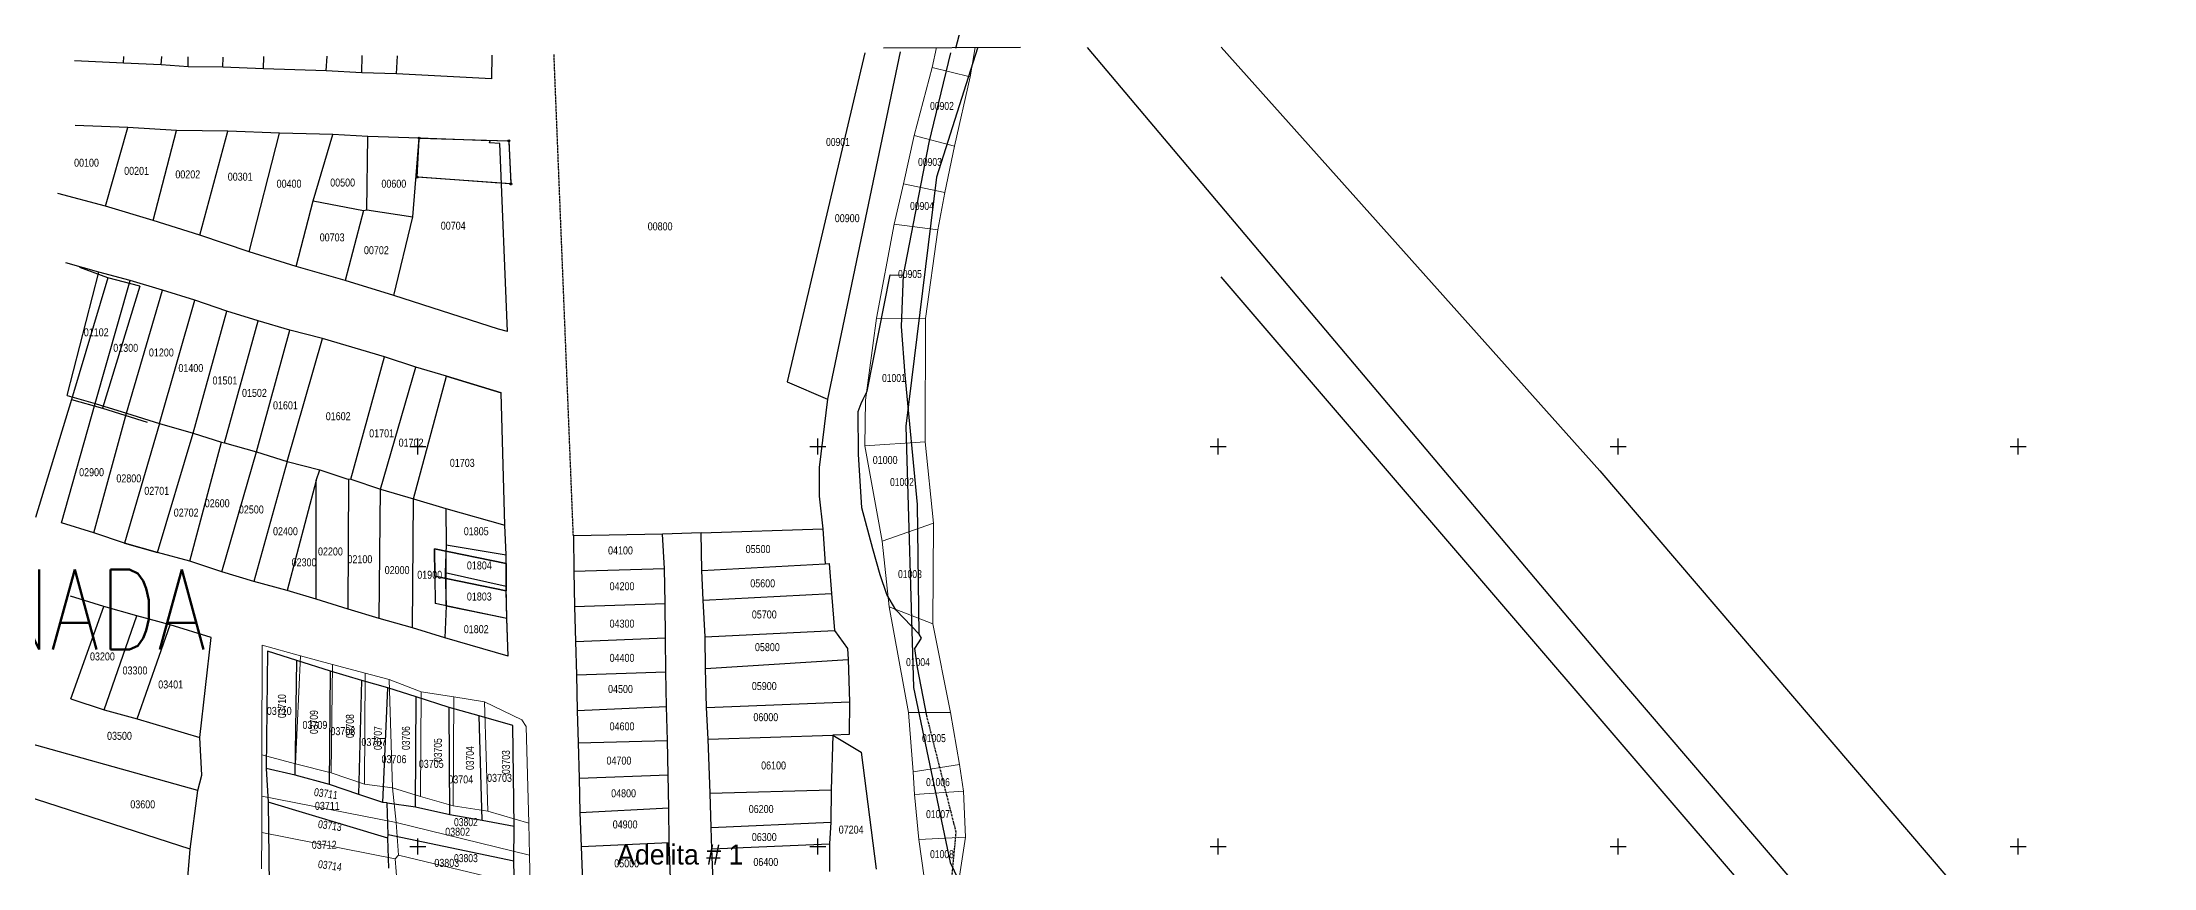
# Model space of a CAD drawing. Header units: metres. Extents: x 615331 to 657292, y 1301217 to 1321009.
# Drawn here: x 629427 to 629954, y 1319689 to 1319896 of the extents above; entities that cross this region are included whole.
import ezdxf
from ezdxf.enums import TextEntityAlignment as Align

# ---------------------------------------------------------------- set-up
doc = ezdxf.new("R2010")
doc.units = ezdxf.units.M
doc.linetypes.add('HIDDEN', pattern=[0.375, 0.25, -0.125])
for name, color, linetype in [('2', 1, 'Continuous'), ('20', 7, 'Continuous'), ('42', 7, 'Continuous'), ('44', 7, 'Continuous'), ('5', 7, 'Continuous'), ('7', 7, 'Continuous'), ('CVL_CUADCON_LIN', 8, 'Continuous')]:
    doc.layers.add(name, color=color, linetype=linetype)
for name, color, linetype, lineweight in [('Nivel 1', 7, 'Continuous', 0), ('Nivel 16', 7, 'Continuous', 0), ('Nivel 30', 7, 'Continuous', 0)]:
    doc.layers.add(name, color=color, linetype=linetype, lineweight=lineweight)
doc.styles.add('ROMANS', font='ROMANS', dxfattribs={"height": 0.2})
doc.styles.get("Standard").update_dxf_attribs({"font": 'arial.ttf'})
doc.styles.add('Style-ENGINEERING', font='ENGINEERING.shx')
doc.styles.add('Style-INTL_ISO', font='INTL_ISO.shx')

# ---------------------------------------------------------------- blocks, each defined once
blk = doc.blocks.new('COORD')
at = {"layer": '42', "color": 2, "linetype": 'Continuous'}
for p, q in [((-2, 0), (2, 0)), ((0, -2), (0, 2))]:
    blk.add_line(p, q, dxfattribs=at)

msp = doc.modelspace()

# ---------------------------------------------------------------- linework, layer by layer
at = {"color": 5, "linetype": 'Continuous', "flags": 128}
msp.add_lwpolyline([(629543.25163, 1319870.98218), (629543.71523, 1319860.18788), (629520.28713, 1319861.89218), (629520.81123, 1319871.63808)], close=True, dxfattribs=at)
for points in [[(629520.30056, 1319862.14182), (629520.79781, 1319871.38844)], [(629520.66366, 1319868.89402), (629520.79781, 1319871.38844)], [(629521.06113, 1319871.63077), (629543.00174, 1319870.98948)], [(629521.06113, 1319871.63077), (629543.00174, 1319870.98948)], [(629543.26236, 1319870.73241), (629543.70451, 1319860.43765)], [(629543.26236, 1319870.73241), (629543.70451, 1319860.43765)], [(629520.30056, 1319862.14182), (629520.63681, 1319868.39474)], [(629543.46589, 1319860.20602), (629520.53647, 1319861.87404)], [(629540.97249, 1319860.38742), (629520.53647, 1319861.87404)], [(629543.46589, 1319860.20602), (629541.47117, 1319860.35114)]]:
    msp.add_lwpolyline(points)
for centre in [(629520.81123, 1319871.63808), (629520.81123, 1319871.63808), (629543.25163, 1319870.98218), (629543.25163, 1319870.98218), (629520.28713, 1319861.89218), (629520.28713, 1319861.89218), (629543.71523, 1319860.18788), (629543.71523, 1319860.18788)]:
    msp.add_circle(centre, 0.25)
at = {"layer": '2', "color": 1, "linetype": 'Continuous'}
for p, q in [((629654.97923, 1319894.15308), (629663.13923, 1319925.61508)), ((629446.93623, 1319890.40708), (629434.68423, 1319890.92908)), ((629446.93623, 1319890.40708), (629446.95323, 1319892.03208)), ((629456.31623, 1319889.99708), (629446.93623, 1319890.40708)), ((629456.31623, 1319889.99708), (629456.45823, 1319892.05408)), ((629463.05423, 1319889.49808), (629456.31623, 1319889.99708)), ((629463.05423, 1319889.49808), (629463.06623, 1319891.93508)), ((629471.72123, 1319889.36408), (629471.78423, 1319891.90308)), ((629481.91423, 1319888.95808), (629482.02523, 1319892.05608)), ((629497.57223, 1319888.45308), (629497.83223, 1319892.13508)), ((629506.52023, 1319887.93908), (629506.59923, 1319892.33108)), ((629515.16223, 1319887.75408), (629515.44423, 1319892.19808)), ((629641.08723, 1319893.18508), (629622.90723, 1319806.37908)), ((629471.72123, 1319889.36408), (629463.05423, 1319889.49808)), ((629481.91423, 1319888.95808), (629471.72123, 1319889.36408)), ((629497.57223, 1319888.45308), (629481.91423, 1319888.95808)), ((629506.52023, 1319887.93908), (629497.57223, 1319888.45308)), ((629515.16223, 1319887.75408), (629506.52023, 1319887.93908)), ((629447.96023, 1319874.31808), (629434.81823, 1319874.81008)), ((629442.41923, 1319854.66708), (629447.96023, 1319874.31808)), ((629460.13723, 1319873.54108), (629447.96023, 1319874.31808)), ((629454.33223, 1319851.09708), (629460.13723, 1319873.54108)), ((629473.02323, 1319873.37808), (629460.13723, 1319873.54108)), ((629465.96523, 1319847.42408), (629473.02323, 1319873.37808)), ((629485.91123, 1319872.85908), (629473.02323, 1319873.37808)), ((629478.36323, 1319843.22208), (629485.91123, 1319872.85908)), ((629499.28023, 1319872.54508), (629485.91123, 1319872.85908)), ((629494.35923, 1319855.99508), (629499.28023, 1319872.54508)), ((629508.02523, 1319872.05608), (629499.28023, 1319872.54508)), ((629507.71323, 1319853.72608), (629508.02523, 1319872.05608)), ((629520.81123, 1319871.63808), (629508.02523, 1319872.05608)), ((629519.23523, 1319851.95708), (629520.81123, 1319871.63808)), ((629442.41923, 1319854.66708), (629430.50923, 1319857.83108)), ((629454.33223, 1319851.09708), (629442.41923, 1319854.66708)), ((629490.07323, 1319839.54908), (629494.35923, 1319855.99508)), ((629494.35923, 1319855.99508), (629506.90123, 1319853.59508)), ((629506.90123, 1319853.59508), (629502.31523, 1319836.03108)), ((629506.90123, 1319853.59508), (629507.71323, 1319853.72608)), ((629507.71323, 1319853.72608), (629519.23523, 1319851.95708)), ((629465.96523, 1319847.42408), (629454.33223, 1319851.09708)), ((629514.50823, 1319832.31008), (629519.23523, 1319851.95708)), ((629478.36323, 1319843.22208), (629465.96523, 1319847.42408)), ((629490.07323, 1319839.54908), (629478.36323, 1319843.22208)), ((629440.72523, 1319838.18408), (629432.53023, 1319840.47808)), ((629432.80323, 1319807.32708), (629440.72523, 1319838.18408)), ((629442.98423, 1319836.71408), (629435.96623, 1319839.31908)), ((629448.53923, 1319836.04008), (629440.72523, 1319838.18408)), ((629502.31523, 1319836.03108), (629490.07323, 1319839.54908)), ((629451.00523, 1319834.61308), (629441.62023, 1319804.11908)), ((629451.00523, 1319834.61308), (629442.98423, 1319836.71408)), ((629456.68423, 1319833.64408), (629448.53923, 1319836.04008)), ((629464.77823, 1319831.17208), (629456.68423, 1319833.64408)), ((629514.50823, 1319832.31008), (629502.31523, 1319836.03108)), ((629540.67723, 1319823.86208), (629514.50823, 1319832.31008)), ((629455.94123, 1319800.31008), (629464.77823, 1319831.17208)), ((629464.36523, 1319797.91508), (629472.74723, 1319828.39408)), ((629472.74723, 1319828.39408), (629464.77823, 1319831.17208)), ((629480.61323, 1319825.99708), (629472.74723, 1319828.39408)), ((629472.12923, 1319795.51708), (629480.61323, 1319825.99708)), ((629488.50323, 1319823.67608), (629480.61323, 1319825.99708)), ((629487.83423, 1319790.84908), (629496.67223, 1319821.58408)), ((629496.67223, 1319821.58408), (629488.50323, 1319823.67608)), ((629512.12223, 1319816.96608), (629496.67223, 1319821.58408)), ((629542.89123, 1319823.31408), (629540.67723, 1319823.86208)), ((629503.71623, 1319786.38508), (629512.12223, 1319816.96608)), ((629519.98823, 1319814.39108), (629512.12223, 1319816.96608)), ((629527.62423, 1319812.11908), (629519.98823, 1319814.39108)), ((629432.80323, 1319807.32708), (629439.82823, 1319805.35708)), ((629433.93123, 1319806.28608), (629441.62023, 1319804.11908)), ((629439.82823, 1319805.35708), (629447.66823, 1319802.93408)), ((629441.62023, 1319804.11908), (629452.85623, 1319800.63608)), ((629447.66823, 1319802.93408), (629455.94123, 1319800.31008)), ((629455.94123, 1319800.31008), (629464.36523, 1319797.91508)), ((629463.46323, 1319765.95108), (629471.44223, 1319795.66608)), ((629464.36523, 1319797.91508), (629471.44223, 1319795.66608)), ((629471.44223, 1319795.66608), (629472.12923, 1319795.51708)), ((629472.12923, 1319795.51708), (629480.12123, 1319793.22208)), ((629487.83423, 1319790.84908), (629479.50123, 1319760.82808)), ((629480.12123, 1319793.22208), (629487.83423, 1319790.84908)), ((629487.83423, 1319790.84908), (629495.95223, 1319788.70708)), ((629495.07623, 1319786.03708), (629487.79723, 1319758.61008)), ((629495.07623, 1319786.03708), (629495.95223, 1319788.70708)), ((629495.10223, 1319756.41308), (629495.07623, 1319786.03708)), ((629495.95223, 1319788.70708), (629502.77523, 1319786.48208)), ((629502.77523, 1319786.48208), (629503.71623, 1319786.38508)), ((629503.07023, 1319753.91508), (629503.24623, 1319786.43308)), ((629503.71623, 1319786.38508), (629511.14923, 1319783.91008)), ((629511.14923, 1319783.91008), (629519.39623, 1319781.46308)), ((629519.39623, 1319781.46308), (629527.51623, 1319779.06708)), ((629439.51223, 1319773.01508), (629431.39223, 1319775.46208)), ((629527.51623, 1319779.06708), (629527.56223, 1319770.03008)), ((629527.51623, 1319779.06708), (629542.22623, 1319774.95308)), ((629542.57023, 1319767.49108), (629542.22623, 1319774.95308)), ((629591.31223, 1319772.96508), (629621.75323, 1319773.98108)), ((629621.75323, 1319773.98108), (629622.28123, 1319765.25208)), ((629447.12423, 1319770.43808), (629439.51223, 1319773.01508)), ((629455.44723, 1319768.06908), (629447.12423, 1319770.43808)), ((629527.56223, 1319770.03008), (629527.31923, 1319763.04808)), ((629527.56223, 1319770.03008), (629542.57023, 1319767.49108)), ((629581.68123, 1319772.66308), (629559.37023, 1319772.24608)), ((629559.37023, 1319772.24608), (629559.46623, 1319763.43808)), ((629591.31223, 1319772.96508), (629581.68123, 1319772.66308)), ((629582.13223, 1319764.08508), (629581.68123, 1319772.66308)), ((629591.51323, 1319763.57408), (629591.31223, 1319772.96508)), ((629463.46323, 1319765.95108), (629455.44723, 1319768.06908)), ((629471.45723, 1319763.27508), (629463.46323, 1319765.95108)), ((629479.50123, 1319760.82808), (629471.45723, 1319763.27508)), ((629542.58523, 1319759.64708), (629542.57023, 1319767.49108)), ((629559.46623, 1319763.43808), (629582.13223, 1319764.08508)), ((629559.46623, 1319763.43808), (629559.66423, 1319754.55508)), ((629582.27923, 1319755.35408), (629582.13223, 1319764.08508)), ((629591.51323, 1319763.57408), (629622.28123, 1319765.25208)), ((629591.83123, 1319756.13808), (629591.51323, 1319763.57408)), ((629487.79723, 1319758.61008), (629479.50123, 1319760.82808)), ((629495.10223, 1319756.41308), (629487.79723, 1319758.61008)), ((629527.31923, 1319763.04808), (629542.58523, 1319759.64708)), ((629527.31923, 1319763.04808), (629527.54023, 1319754.74808)), ((629542.70323, 1319751.65208), (629542.58523, 1319759.64708)), ((629441.97123, 1319754.62308), (629433.69823, 1319757.14508)), ((629433.78023, 1319731.50708), (629441.97123, 1319754.62308)), ((629450.24223, 1319752.25308), (629441.97123, 1319754.62308)), ((629503.07023, 1319753.91508), (629495.10223, 1319756.41308)), ((629510.83323, 1319751.61808), (629503.07023, 1319753.91508)), ((629527.54023, 1319754.74808), (629527.22523, 1319746.72508)), ((629527.54023, 1319754.74808), (629542.70323, 1319751.65208)), ((629559.66423, 1319754.55508), (629582.27923, 1319755.35408)), ((629559.66423, 1319754.55508), (629559.88723, 1319745.79808)), ((629582.42523, 1319746.74908), (629582.27923, 1319755.35408)), ((629591.83123, 1319756.13808), (629623.89523, 1319757.79708)), ((629592.28423, 1319746.97608), (629591.83123, 1319756.13808)), ((629623.89523, 1319757.79708), (629624.65423, 1319748.58608)), ((629442.10423, 1319728.73108), (629450.24223, 1319752.25308)), ((629458.53923, 1319749.98508), (629450.24223, 1319752.25308)), ((629450.32423, 1319726.53808), (629458.53923, 1319749.98508)), ((629519.13123, 1319749.22308), (629510.83323, 1319751.61808)), ((629527.22523, 1319746.72508), (629519.13123, 1319749.22308)), ((629543.10723, 1319742.21008), (629542.70323, 1319751.65208)), ((629592.28423, 1319746.97608), (629624.65423, 1319748.58608)), ((629543.10723, 1319742.21008), (629527.22523, 1319746.72508)), ((629559.88723, 1319745.79808), (629582.42523, 1319746.74908)), ((629559.88723, 1319745.79808), (629560.18523, 1319737.47308)), ((629582.52023, 1319738.22008), (629582.42523, 1319746.74908)), ((629592.40123, 1319739.10708), (629592.28423, 1319746.97608)), ((629489.84023, 1319712.39408), (629490.22623, 1319741.08108)), ((629498.65223, 1319738.40808), (629490.22623, 1319741.08108)), ((629498.39223, 1319710.07708), (629498.65223, 1319738.40808)), ((629506.46623, 1319736.11108), (629498.65223, 1319738.40808)), ((629560.18523, 1319737.47308), (629582.52023, 1319738.22008)), ((629560.18523, 1319737.47308), (629560.28123, 1319728.61408)), ((629582.66623, 1319729.56408), (629582.52023, 1319738.22008)), ((629592.40123, 1319739.10708), (629628.09723, 1319741.31708)), ((629592.68123, 1319729.33508), (629592.40123, 1319739.10708)), ((629628.09723, 1319741.31708), (629628.43123, 1319730.78408)), ((629505.74923, 1319707.57508), (629506.46623, 1319736.11108)), ((629512.98223, 1319734.21508), (629506.46623, 1319736.11108)), ((629511.70623, 1319705.62508), (629512.98223, 1319734.21508)), ((629520.03323, 1319731.99108), (629512.98223, 1319734.21508)), ((629519.92123, 1319704.52408), (629520.03323, 1319731.99108)), ((629528.33223, 1319729.31708), (629520.03323, 1319731.99108)), ((629465.51323, 1319708.61708), (629396.77023, 1319727.74208)), ((629433.78023, 1319731.50708), (629442.10423, 1319728.73108)), ((629442.10423, 1319728.73108), (629450.32423, 1319726.53808)), ((629450.32423, 1319726.53808), (629465.97823, 1319721.87008)), ((629528.47023, 1319702.58708), (629528.33223, 1319729.31708)), ((629535.78923, 1319727.22208), (629528.33223, 1319729.31708)), ((629536.53323, 1319701.20608), (629535.78923, 1319727.22208)), ((629560.28123, 1319728.61408), (629582.66623, 1319729.56408)), ((629560.28123, 1319728.61408), (629560.57723, 1319720.49208)), ((629582.91323, 1319721.11208), (629582.66623, 1319729.56408)), ((629592.68123, 1319729.33508), (629628.43123, 1319730.78408)), ((629593.10323, 1319721.44308), (629592.68123, 1319729.33508)), ((629560.57723, 1319720.49208), (629582.91323, 1319721.11208)), ((629583.05923, 1319712.48208), (629582.91323, 1319721.11208)), ((629593.10323, 1319721.44308), (629624.23023, 1319722.46208)), ((629593.55423, 1319707.89008), (629593.10323, 1319721.44308)), ((629624.23023, 1319722.46208), (629623.79223, 1319708.77808)), ((629560.57723, 1319720.49208), (629560.77523, 1319711.71008)), ((629489.84023, 1319712.39408), (629482.61423, 1319714.08408)), ((629482.61423, 1319714.08408), (629483.03923, 1319705.65908)), ((629498.39223, 1319710.07708), (629489.84023, 1319712.39408)), ((629560.77523, 1319711.71008), (629583.05923, 1319712.48208)), ((629560.77523, 1319711.71008), (629561.02323, 1319703.08108)), ((629583.20423, 1319704.23308), (629583.05923, 1319712.48208)), ((629463.58123, 1319693.90908), (629465.51323, 1319708.61708)), ((629512.97223, 1319696.72108), (629483.03923, 1319705.65908)), ((629483.03923, 1319705.65908), (629483.50523, 1319669.64008)), ((629505.74923, 1319707.57508), (629498.39223, 1319710.07708)), ((629511.70623, 1319705.62508), (629505.74923, 1319707.57508)), ((629512.85123, 1319705.47808), (629511.70623, 1319705.62508)), ((629512.85123, 1319705.47808), (629519.92123, 1319704.52408)), ((629513.04423, 1319697.53408), (629512.85123, 1319705.47808)), ((629593.55423, 1319707.89008), (629623.79223, 1319708.77808)), ((629593.85223, 1319699.36208), (629593.55423, 1319707.89008)), ((629623.79223, 1319708.77808), (629623.73323, 1319700.65408)), ((629519.92123, 1319704.52408), (629528.47023, 1319702.58708)), ((629528.47023, 1319702.58708), (629536.53323, 1319701.20608)), ((629536.53323, 1319701.20608), (629544.59823, 1319699.69808)), ((629561.02323, 1319703.08108), (629583.20423, 1319704.23308)), ((629561.02323, 1319703.08108), (629561.29523, 1319694.62908)), ((629583.27423, 1319695.57708), (629583.20423, 1319704.23308)), ((629593.85223, 1319699.36208), (629623.73323, 1319700.65408)), ((629623.73323, 1319700.65408), (629623.37923, 1319695.29608)), ((629512.97223, 1319696.72108), (629513.04423, 1319697.53408)), ((629513.26523, 1319689.20908), (629512.97223, 1319696.72108)), ((629544.49023, 1319690.91408), (629513.04423, 1319697.53408)), ((629544.49023, 1319690.91408), (629544.59823, 1319699.69808)), ((629561.29523, 1319694.62908), (629583.27423, 1319695.57708)), ((629583.67623, 1319686.61808), (629583.27423, 1319695.57708)), ((629593.98123, 1319694.03108), (629593.85223, 1319699.36208)), ((629593.98123, 1319694.03108), (629623.37923, 1319695.29608)), ((629623.37923, 1319695.29608), (629623.41523, 1319688.31508)), ((629544.68123, 1319683.55408), (629544.49023, 1319690.91408)), ((629561.29523, 1319694.62908), (629561.64723, 1319685.69508)), ((629594.35423, 1319685.91008), (629593.98123, 1319694.03108))]:
    msp.add_line(p, q, dxfattribs=at)
at = {"layer": '2', "color": 1, "linetype": 'HIDDEN'}
msp.add_line((629559.37023, 1319772.24608), (629554.52923, 1319892.62308), dxfattribs=at)
at = {"layer": '2', "color": 1, "linetype": 'Continuous'}
for points in [[(629539.00223, 1319892.36708), (629538.88023, 1319886.42708), (629515.16223, 1319887.75408)], [(629632.24423, 1319892.98808), (629612.79523, 1319810.71908), (629622.90723, 1319806.37908)], [(629641.90923, 1319837.39308), (629648.29423, 1319870.55208), (629653.69323, 1319892.94408)], [(629660.35023, 1319894.16908), (629650.14923, 1319861.92608), (629642.46123, 1319799.66508), (629644.42523, 1319734.34108), (629653.52423, 1319690.61208), (629667.21323, 1319662.12708), (629675.57923, 1319644.57808), (629677.56023, 1319596.53708), (629688.13623, 1319506.54808), (629705.77223, 1319366.73108), (629712.07923, 1319325.03908)], [(629687.78323, 1319894.27108), (629817.69923, 1319740.22008), (630252.61323, 1319231.83308), (630572.08423, 1318866.18408), (630595.68523, 1318841.24508), (630679.18923, 1318766.41308), (630735.54323, 1318721.86108), (630825.92323, 1318661.25308), (630886.09823, 1318627.37208), (630951.10323, 1318595.51808), (631008.74923, 1318571.55308), (631057.25523, 1318554.20808), (631081.13023, 1318547.56908)], [(629721.33423, 1319894.39508), (629815.97123, 1319788.51508), (630071.99823, 1319489.03008), (630305.69423, 1319215.24408), (630487.87523, 1318997.69708), (630584.05923, 1318899.21008), (630665.01623, 1318817.51908), (630717.81423, 1318774.24308), (630772.39223, 1318731.98108), (630839.66823, 1318685.38208), (630929.04023, 1318633.92608), (631002.42823, 1318600.53608), (631069.72623, 1318574.77908), (631134.24023, 1318558.68508), (631179.95623, 1318546.68108), (631194.43123, 1318541.32508)], [(629538.42923, 1319870.50808), (629538.57923, 1319870.99108), (629520.81123, 1319871.63808)], [(629542.89123, 1319823.31408), (629540.94623, 1319870.31808), (629538.42923, 1319870.50808)], [(629645.80323, 1319747.70208), (629639.95223, 1319753.76508), (629637.69623, 1319757.56108), (629636.09523, 1319762.47808), (629634.23123, 1319769.01808), (629631.45923, 1319779.20908), (629630.65323, 1319792.68408), (629630.54723, 1319803.32008), (629631.27423, 1319805.30408), (629631.80123, 1319806.42308), (629632.83323, 1319808.38308), (629638.52823, 1319837.45208), (629641.90923, 1319837.39308)], [(629645.80323, 1319747.70208), (629645.38223, 1319780.09108), (629642.34323, 1319812.41608), (629641.39023, 1319824.57108), (629641.90923, 1319837.39308)], [(629442.98423, 1319836.71408), (629433.93123, 1319806.28608), (629424.87823, 1319776.82408)], [(629431.39223, 1319775.46208), (629439.82823, 1319805.35708), (629448.53923, 1319836.04008)], [(629439.51223, 1319773.01508), (629447.66823, 1319802.93408), (629456.68423, 1319833.64408)], [(629471.45723, 1319763.27508), (629480.12123, 1319793.22208), (629488.50323, 1319823.67608)], [(629510.83323, 1319751.61808), (629511.14923, 1319783.91008), (629519.98823, 1319814.39108)], [(629519.13123, 1319749.22308), (629519.39623, 1319781.46308), (629527.62423, 1319812.11908)], [(629542.22623, 1319774.95308), (629541.29323, 1319807.94808), (629527.62423, 1319812.11908)], [(629622.90723, 1319806.37908), (629620.83523, 1319789.30908), (629620.77023, 1319782.20108), (629621.75323, 1319773.98108)], [(629455.94123, 1319800.31008), (629447.12423, 1319770.43808), (629455.44723, 1319768.06908), (629464.36523, 1319797.91508)], [(629622.28123, 1319765.25208), (629623.29723, 1319765.30808), (629623.89523, 1319757.79708)], [(629465.97823, 1319721.87008), (629468.84823, 1319746.81308), (629458.53923, 1319749.98508)], [(629624.65423, 1319748.58608), (629627.93023, 1319744.08408), (629628.09723, 1319741.31708)], [(629647.71323, 1319727.27708), (629645.36323, 1319739.37308), (629644.72923, 1319744.11708), (629646.41823, 1319746.66408), (629645.80323, 1319747.70208)], [(629490.22623, 1319741.08108), (629482.86923, 1319743.40508), (629482.61423, 1319714.08408)], [(629463.58123, 1319693.90908), (629392.09923, 1319717.00608), (629396.77023, 1319727.74208)], [(629544.59823, 1319699.69808), (629544.21423, 1319724.80208), (629535.78923, 1319727.22208)], [(629628.43123, 1319730.78408), (629628.27023, 1319722.61008), (629624.23023, 1319722.46208)], [(629465.51323, 1319708.61708), (629466.48423, 1319712.45508), (629465.97823, 1319721.87008)], [(629624.23023, 1319722.46208), (629631.34323, 1319718.15708), (629635.02623, 1319688.93208)], [(629483.50523, 1319669.64008), (629461.53323, 1319677.11908), (629462.81523, 1319684.81708), (629463.58123, 1319693.90908)]]:
    msp.add_lwpolyline(points, dxfattribs=at)
at = {"layer": '2', "color": 1, "linetype": 'HIDDEN'}
msp.add_lwpolyline([(629653.58623, 1319682.52708), (629655.05623, 1319698.17208), (629647.71323, 1319727.27708)], dxfattribs=at)
at = {"layer": '20', "color": 2, "linetype": 'Continuous'}
msp.add_line((629721.20023, 1319837.00208), (630294.19223, 1319168.99308), dxfattribs=at)
at = {"layer": 'CVL_CUADCON_LIN', "color": 2, "ltscale": 0.5, "flags": 128}
for points in [[(629527.62423, 1319812.11908), (629541.29323, 1319807.94808)], [(629527.54023, 1319754.74808), (629527.55007, 1319761.57807), (629527.5599, 1319768.40806), (629542.57803, 1319765.31129)]]:
    msp.add_lwpolyline(points, dxfattribs=at)
at = {"layer": 'CVL_CUADCON_LIN', "color": 6, "ltscale": 0.5, "flags": 128}
for points in [[(629542.57803, 1319765.31129), (629524.6551, 1319769.00704), (629524.78704, 1319755.31933)], [(629542.57803, 1319765.31129), (629542.60244, 1319758.48133)], [(629524.72107, 1319762.16319), (629542.60244, 1319758.48133)], [(629542.7054, 1319751.60149), (629524.78704, 1319755.31933)]]:
    msp.add_lwpolyline(points, dxfattribs=at)
at = {"layer": 'CVL_CUADCON_LIN', "color": 2, "ltscale": 0.5, "flags": 128}
msp.add_lwpolyline([(629542.57803, 1319765.31129), (629542.60244, 1319758.48133), (629524.72107, 1319762.16319), (629524.6551, 1319769.00704)], close=True, dxfattribs=at)
at = {"layer": 'CVL_CUADCON_LIN', "color": 3, "ltscale": 0.5, "flags": 128}
for points in [[(629542.70323, 1319751.65208), (629542.60244, 1319758.48133), (629542.57803, 1319765.31129)], [(629543.10723, 1319742.21008), (629542.7054, 1319751.60149)]]:
    msp.add_lwpolyline(points, dxfattribs=at)
at = {"layer": 'Nivel 16', "color": 7, "linetype": 'Continuous', "lineweight": -3, "flags": 128}
msp.add_lwpolyline([(629636.8524, 1319894.22141), (629671.1414, 1319894.35041)], dxfattribs=at)
at = {"layer": 'Nivel 30', "color": 1, "linetype": 'Continuous', "lineweight": 13}
for p, q in [((629649.0534, 1319889.31341), (629650.1734, 1319894.27141)), ((629659.7944, 1319894.30741), (629658.5494, 1319886.94541)), ((629644.5834, 1319872.29341), (629649.0534, 1319889.31341)), ((629658.5494, 1319886.94541), (629649.0534, 1319889.31341)), ((629658.5494, 1319886.94541), (629654.6504, 1319869.68041)), ((629641.9124, 1319860.25441), (629644.5834, 1319872.29341)), ((629654.6504, 1319869.68041), (629644.5834, 1319872.29341)), ((629654.6504, 1319869.68041), (629652.1824, 1319858.02741)), ((629639.5524, 1319850.18241), (629641.9124, 1319860.25441)), ((629641.9124, 1319860.25441), (629652.1824, 1319858.02741)), ((629652.1824, 1319858.02741), (629650.4854, 1319848.71141)), ((629635.1384, 1319826.68841), (629639.5524, 1319850.18241)), ((629639.5524, 1319850.18241), (629650.4854, 1319848.71141)), ((629650.4854, 1319848.71141), (629647.3504, 1319826.60641)), ((629632.4184, 1319806.15641), (629635.1384, 1319826.68841)), ((629647.3504, 1319826.60641), (629635.1384, 1319826.68841)), ((629647.3504, 1319826.60641), (629647.2954, 1319795.71641)), ((629632.2254, 1319794.77041), (629632.4184, 1319806.15641)), ((629632.2254, 1319794.77041), (629647.2954, 1319795.71641)), ((629647.2954, 1319795.71641), (629649.3514, 1319775.40741)), ((629636.5454, 1319770.87541), (629632.2254, 1319794.77041)), ((629649.3514, 1319775.40741), (629636.5454, 1319770.87541)), ((629649.3514, 1319775.40741), (629649.2614, 1319750.27041)), ((629638.2794, 1319754.48041), (629636.5454, 1319770.87541)), ((629643.1074, 1319728.10541), (629638.2794, 1319754.48041)), ((629649.2614, 1319750.27041), (629638.2794, 1319754.48041)), ((629649.2614, 1319750.27041), (629653.6354, 1319728.08041)), ((629481.5044, 1319717.47941), (629481.5784, 1319744.88041)), ((629481.5784, 1319744.88041), (629491.1734, 1319742.28541)), ((629489.8674, 1319715.23341), (629491.1734, 1319742.28541)), ((629491.1734, 1319742.28541), (629499.1514, 1319740.12641)), ((629499.1514, 1319740.12641), (629498.8124, 1319713.04241)), ((629499.1514, 1319740.12641), (629507.3134, 1319737.92041)), ((629507.1714, 1319710.15641), (629507.3134, 1319737.92041)), ((629507.3134, 1319737.92041), (629513.2924, 1319736.30241)), ((629513.2924, 1319736.30241), (629514.1704, 1319709.26241)), ((629513.2924, 1319736.30241), (629521.3614, 1319733.27741)), ((629521.1624, 1319707.13441), (629521.3614, 1319733.27741)), ((629521.3614, 1319733.27741), (629529.4964, 1319731.98841)), ((629529.2914, 1319704.79641), (629529.4964, 1319731.98841)), ((629529.4964, 1319731.98841), (629537.1284, 1319730.78041)), ((629537.1284, 1319730.78041), (629546.4784, 1319726.29041)), ((629538.0124, 1319703.44441), (629537.1284, 1319730.78041)), ((629644.3224, 1319713.24141), (629643.1074, 1319728.10541)), ((629653.6354, 1319728.08041), (629643.1074, 1319728.10541)), ((629653.6354, 1319728.08041), (629655.9024, 1319715.12041)), ((629546.4784, 1319726.29041), (629547.5764, 1319724.62441)), ((629547.5764, 1319724.62441), (629548.2634, 1319700.44441)), ((629481.4774, 1319707.14141), (629481.5044, 1319717.47941)), ((629481.5044, 1319717.47941), (629489.8674, 1319715.23341)), ((629489.8674, 1319715.23341), (629498.8124, 1319713.04241)), ((629507.1714, 1319710.15641), (629498.8124, 1319713.04241)), ((629644.3224, 1319713.24141), (629655.9024, 1319715.12041)), ((629644.6734, 1319707.59941), (629644.3224, 1319713.24141)), ((629655.9024, 1319715.12041), (629656.9284, 1319708.38841)), ((629481.4524, 1319698.09441), (629481.4774, 1319707.14141)), ((629515.0654, 1319700.62841), (629481.4774, 1319707.14141)), ((629507.1714, 1319710.15641), (629514.1704, 1319709.26241)), ((629514.1704, 1319709.26241), (629521.1624, 1319707.13441)), ((629515.0654, 1319700.62841), (629514.1704, 1319709.26241)), ((629529.2914, 1319704.79641), (629521.1624, 1319707.13441)), ((629644.6734, 1319707.59941), (629656.9284, 1319708.38841)), ((629645.6834, 1319696.36141), (629644.6734, 1319707.59941)), ((629656.9284, 1319708.38841), (629657.3524, 1319696.95041)), ((629548.4354, 1319692.41341), (629515.0654, 1319700.62841)), ((629515.6534, 1319692.45441), (629515.0654, 1319700.62841)), ((629538.0124, 1319703.44441), (629529.2914, 1319704.79641)), ((629548.2634, 1319700.44441), (629538.0124, 1319703.44441)), ((629548.2634, 1319700.44441), (629548.4354, 1319692.41341)), ((629481.4284, 1319689.00641), (629481.4524, 1319698.09441)), ((629514.8194, 1319691.48941), (629481.4524, 1319698.09441)), ((629645.6834, 1319696.36141), (629657.3524, 1319696.95041)), ((629647.0804, 1319686.86041), (629645.6834, 1319696.36141)), ((629657.3524, 1319696.95041), (629655.8994, 1319687.22541)), ((629515.6534, 1319692.45441), (629514.8194, 1319691.48941)), ((629514.8194, 1319691.48941), (629515.5414, 1319681.99741)), ((629515.6534, 1319692.45441), (629548.5964, 1319684.51341)), ((629548.4354, 1319692.41341), (629548.5964, 1319684.51341))]:
    msp.add_line(p, q, dxfattribs=at)

# ---------------------------------------------------------------- block references
at = {"layer": '5', "color": 2, "linetype": 'Continuous'}
for p in [(629520.51023, 1319794.59308), (629620.51023, 1319794.59308), (629720.51023, 1319794.59308), (629820.51023, 1319794.59308), (629920.51023, 1319794.59308), (629520.51023, 1319694.59308), (629620.51023, 1319694.59308), (629720.51023, 1319694.59308), (629820.51023, 1319694.59308), (629920.51023, 1319694.59308)]:
    msp.add_blockref('COORD', p, dxfattribs=at)

# ---------------------------------------------------------------- texts
at = {"layer": '44', "color": 7, "linetype": 'Continuous', "style": 'ROMANS', "width": 0.8}
msp.add_text('GRANADA', height=20, rotation=359.9999611, dxfattribs=at).set_placement((629419.96724, 1319753.81704), align=Align.MIDDLE)
at = {"layer": '7', "color": 7, "linetype": 'Continuous', "width": 0.8}
for s, p in [('00100', (629437.66323, 1319865.50508)), ('00201', (629450.17723, 1319863.46408)), ('00202', (629462.98123, 1319862.58908)), ('00301', (629476.07723, 1319862.00608)), ('00400', (629488.29923, 1319860.25608)), ('00500', (629501.68623, 1319860.54808)), ('00600', (629514.49023, 1319860.25608)), ('00703', (629499.06623, 1319846.84408)), ('00704', (629529.33223, 1319849.75908)), ('00800', (629581.05623, 1319849.59908)), ('00900', (629627.81823, 1319851.63608)), ('00702', (629510.12523, 1319843.63608)), ('01102', (629440.09123, 1319823.12108)), ('01300', (629447.45823, 1319819.23708)), ('01200', (629456.37623, 1319818.07108)), ('01400', (629463.74323, 1319814.18608)), ('01501', (629472.27323, 1319811.07808)), ('01502', (629479.63923, 1319807.97008)), ('01601', (629487.39423, 1319804.86208)), ('01602', (629500.57723, 1319802.14308)), ('01701', (629511.43323, 1319797.86908)), ('01702', (629518.80023, 1319795.53808)), ('01703', (629531.59523, 1319790.48808)), ('01000', (629637.30523, 1319791.20208)), ('02900', (629438.92923, 1319788.15708)), ('02800', (629448.23423, 1319786.60308)), ('02701', (629455.21323, 1319783.49508)), ('02600', (629470.33423, 1319780.38808)), ('02500', (629478.86423, 1319778.83408)), ('02702', (629462.57923, 1319778.05608)), ('02400', (629487.39423, 1319773.39508)), ('01805', (629535.08423, 1319773.39408)), ('02200', (629498.63823, 1319768.34408)), ('04100', (629571.14223, 1319768.59508)), ('05500', (629605.53723, 1319768.93908)), ('02300', (629492.04723, 1319765.62508)), ('02100', (629506.00523, 1319766.40208)), ('02000', (629515.31023, 1319763.68308)), ('01900', (629523.45223, 1319762.51708)), ('01804', (629535.86023, 1319764.84808)), ('01803', (629535.86023, 1319757.07808)), ('04200', (629571.53023, 1319759.64708)), ('05600', (629606.70023, 1319760.38008)), ('05700', (629607.08723, 1319752.59808)), ('01802', (629535.08423, 1319748.91908)), ('04300', (629571.53023, 1319750.30908)), ('03200', (629441.64323, 1319742.10408)), ('04400', (629571.53023, 1319741.74908)), ('05800', (629607.86323, 1319744.42808)), ('03300', (629449.78523, 1319738.60208)), ('03401', (629458.70223, 1319735.10008)), ('04500', (629571.14223, 1319733.96708)), ('05900', (629607.08723, 1319734.70108)), ('03710', (629485.84323, 1319728.48508)), ('06000', (629607.47523, 1319726.91908)), ('03500', (629445.90723, 1319722.26008)), ('03709', (629494.76123, 1319724.98408)), ('03708', (629501.74023, 1319723.42708)), ('03707', (629509.49423, 1319720.70408)), ('04600', (629571.53023, 1319724.63008)), ('03706', (629514.53523, 1319716.42408)), ('03705', (629523.84023, 1319715.25708)), ('04700', (629570.75523, 1319716.07008)), ('06100', (629609.41323, 1319714.85808)), ('03704', (629531.20723, 1319711.36608)), ('03703', (629540.90023, 1319711.75508)), ('03600', (629451.72323, 1319705.14008)), ('03711', (629497.86323, 1319704.75108)), ('04800', (629571.91823, 1319707.89908)), ('04900', (629572.30523, 1319700.11808)), ('06200', (629606.31223, 1319703.96408)), ('03712', (629497.08723, 1319695.02408)), ('03802', (629530.43223, 1319698.29008)), ('06300', (629607.08723, 1319696.96008)), ('07204', (629628.80123, 1319698.81808)), ('03803', (629527.71823, 1319690.50908)), ('05000', (629572.69323, 1319690.39108)), ('06400', (629607.47523, 1319690.73508))]:
    msp.add_text(s, height=2, dxfattribs=at).set_placement(p, align=Align.MIDDLE)
at = {"layer": 'Nivel 1', "color": 7, "linetype": 'Continuous', "lineweight": -3, "style": 'Style-ENGINEERING', "width": 0.800002}
for s, p in [('00902', (629651.5054, 1319879.69241)), ('00901', (629625.5054, 1319870.69241)), ('00903', (629648.5054, 1319865.69241)), ('00904', (629646.5054, 1319854.69241)), ('00905', (629643.5054, 1319837.69241)), ('01001', (629639.5054, 1319811.69241)), ('01002', (629641.5054, 1319785.69241)), ('01003', (629643.5054, 1319762.69241)), ('01004', (629645.5054, 1319740.69241)), ('01005', (629649.5054, 1319721.69241)), ('01006', (629650.5044, 1319710.69241)), ('03802', (629532.5054, 1319700.69241)), ('01007', (629650.5054, 1319702.69241)), ('03803', (629532.5054, 1319691.69241)), ('01008', (629651.5054, 1319692.69241))]:
    msp.add_text(s, height=1.999998, dxfattribs=at).set_placement(p, align=Align.MIDDLE_CENTER)
for s, rotation, p in [('03710', 90, (629486.5044, 1319729.69241)), ('03709', 90, (629494.5044, 1319725.69341)), ('03708', 90, (629503.5044, 1319724.69341)), ('03707', 90, (629510.5044, 1319721.69341)), ('03706', 90, (629517.5044, 1319721.69241)), ('03705', 90, (629525.5044, 1319718.69341)), ('03704', 90, (629533.5044, 1319716.69341)), ('03703', 90, (629542.5044, 1319715.69341)), ('03711', 351.8698972, (629497.51498, 1319707.83405)), ('03713', 351.8698972, (629498.51497, 1319699.83376)), ('03714', 351.8698972, (629498.51497, 1319689.83376))]:
    msp.add_text(s, height=1.999998, rotation=rotation, dxfattribs=at).set_placement(p, align=Align.MIDDLE_CENTER)
at = {"layer": 'Nivel 30', "color": 1, "linetype": 'Continuous', "lineweight": 13, "style": 'Style-INTL_ISO'}
msp.add_text(' Adelita # 1', height=4.999998, dxfattribs=at).set_placement((629585.1584, 1319692.59041), align=Align.MIDDLE_CENTER)

doc.saveas('drawing.dxf')
